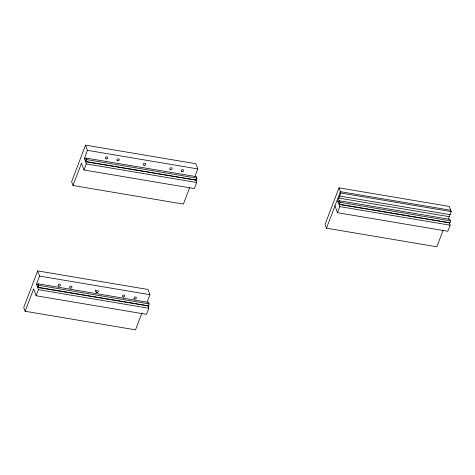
<?xml version="1.0" encoding="UTF-8"?>
<svg xmlns="http://www.w3.org/2000/svg" width="475" height="475" viewBox="0 0 475 475"><rect width="100%" height="100%" fill="white"/><g stroke="black" fill="none" stroke-linecap="round" stroke-linejoin="round"><path stroke-width="0.71" d="M38.125 283.818L148.503 302.409L149.049 303.911L148.734 305.947L38.279 287.559L38.671 285.321L38.125 283.818L37.365 284.626L37.151 286.116L36.456 284.204L39.544 276.088L37.656 270.904L148.034 289.495L149.922 294.684L147.09 302.124M85.999 158.062L196.377 176.658L196.923 178.155L196.608 180.191L86.147 161.803L86.545 159.564L85.999 158.062L85.233 158.87L85.019 160.36L84.324 158.454L87.418 150.332L85.53 145.148L195.908 163.738L197.796 168.928L194.964 176.368M339.453 200.759L449.831 219.349L450.377 220.851L450.062 222.888L339.607 204.493L339.999 202.255L339.453 200.759L338.687 201.566L338.473 203.057L337.778 201.145L340.872 193.028L338.984 187.845L449.362 206.435L451.25 211.618L448.394 219.129M37.656 270.904L23.75 307.438L25.139 311.262L135.518 329.852L141.96 312.936M85.53 145.148L71.624 181.682L73.013 185.505L183.392 204.096L189.828 187.18M25.139 311.262L33.642 288.931L36.124 295.753L146.502 314.349L148.817 308.257L147.826 305.532M73.013 185.505L81.51 163.174L83.992 169.997L194.376 188.593L196.692 182.501L195.7 179.776M36.124 295.753L38.439 289.667L37.448 286.936L37.757 286.122L38.279 287.559M83.992 169.997L86.313 163.911L85.322 161.179L85.631 160.366L86.147 161.803M338.984 187.845L325.078 224.378L326.468 228.196L436.846 246.792L443.145 230.25M326.468 228.196L340.373 191.662L450.751 210.259M449.154 222.466L450.146 225.197L447.83 231.289L337.452 212.693L339.767 206.601L338.776 203.876L339.085 203.062L339.607 204.493M87.418 150.332L197.796 168.928M340.872 193.028L451.25 211.618M339.714 196.074L450.092 214.664M338.942 198.099L449.32 216.695M84.324 158.454L85.791 158.697M337.778 201.145L339.245 201.394M86.545 159.564L196.923 178.155M339.999 202.255L450.377 220.851M86.224 161.601L196.608 180.191M339.684 204.292L450.062 222.888M86.313 163.911L196.692 182.501M339.767 206.601L450.146 225.197M39.544 276.088L149.922 294.684M36.456 284.204L37.917 284.454M38.671 285.321L149.049 303.911M38.356 287.351L148.734 305.947M38.439 289.667L148.817 308.257M334.964 205.871L337.452 212.693M95.273 289.857L96.015 291.905M182.079 171.683A1.241 1.003 -20 0 0 183.653 170.323A1.241 1.003 -20 0 0 181.658 169.991A1.241 1.003 -20 0 0 182.079 171.683M170.578 169.741A1.241 1.003 -20 0 0 172.152 168.388A1.241 1.003 -20 0 0 170.163 168.055A1.241 1.003 -20 0 0 170.578 169.741M144.133 165.288A1.241 1.003 -20 0 0 145.706 163.934A1.241 1.003 -20 0 0 143.717 163.602A1.241 1.003 -20 0 0 144.133 165.288M117.687 160.835A1.241 1.003 -20 0 0 119.267 159.481A1.241 1.003 -20 0 0 117.272 159.143A1.241 1.003 -20 0 0 117.687 160.835M106.192 158.899A1.241 1.003 -20 0 0 107.766 157.546A1.241 1.003 -20 0 0 105.777 157.207A1.241 1.003 -20 0 0 106.192 158.899M58.876 286.182A1.241 1.003 -20 0 0 60.45 284.828A1.241 1.003 -20 0 0 58.461 284.495A1.241 1.003 -20 0 0 58.876 286.182M134.763 298.977A1.241 1.003 -20 0 0 136.343 297.623A1.241 1.003 -20 0 0 134.348 297.285A1.241 1.003 -20 0 0 134.763 298.977M70.377 288.123A1.241 1.003 -20 0 0 71.951 286.763A1.241 1.003 -20 0 0 69.956 286.431A1.241 1.003 -20 0 0 70.377 288.123M96.823 292.576A1.241 1.003 -20 0 0 98.396 291.223A1.241 1.003 -20 0 0 96.407 290.89A1.241 1.003 -20 0 0 96.823 292.576M123.268 297.041A1.241 1.003 -20 0 0 124.842 295.682A1.241 1.003 -20 0 0 122.853 295.349A1.241 1.003 -20 0 0 123.268 297.041"/></g></svg>
